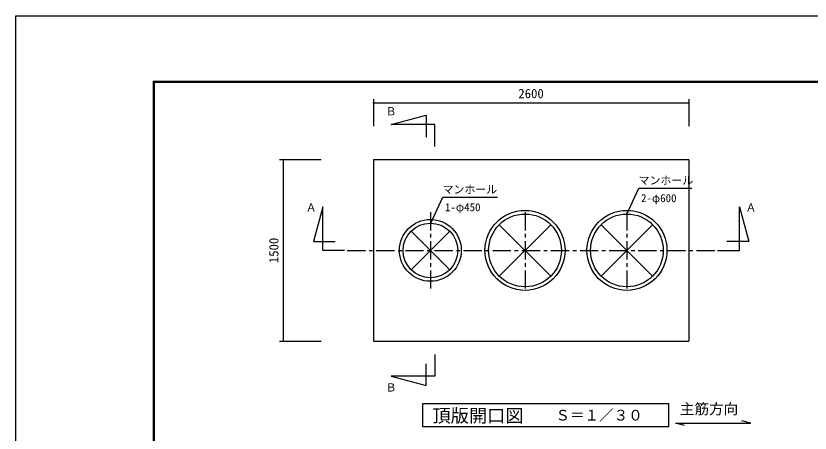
# Model space of a CAD drawing. Units: millimetres, scale not verified. Extents: x -8910 to 8910, y -6308 to 6308.
# Drawn here: x -8910 to -2363, y 2866 to 6308 of the extents above; entities that cross this region are included whole.
import ezdxf
from ezdxf.enums import TextEntityAlignment as Align

# ---------------------------------------------------------------- set-up
doc = ezdxf.new("R2010")
doc.units = ezdxf.units.MM
doc.header["$LTSCALE"] = 30
doc.linetypes.add('CHAIN1', pattern=[8, 5, -1, 1, -1])
for name, color, linetype, lineweight in [('0-1_機器', 2, 'Continuous', 25), ('0-3_空気管', 3, 'Continuous', 25), ('0-9_製作', 5, 'Continuous', 25), ('1-0_図面枠', 7, 'Continuous', 25), ('1-1_Axis_waku', 7, 'Continuous', 25)]:
    doc.layers.add(name, color=color, linetype=linetype, lineweight=lineweight)
doc.styles.add('ＭＳ ゴシック', font='')
doc.styles.get('ＭＳ ゴシック').set_extended_font_data('MS Gothic')

msp = doc.modelspace()

# ---------------------------------------------------------------- linework, layer by layer
at = {"layer": '0-1_機器'}
for p, q in [((-5962.99, 5122.96), (-3362.99, 5122.96)), ((-5962.99, 5122.96), (-5962.99, 3622.96)), ((-3362.99, 5122.96), (-3362.99, 3622.96)), ((-5962.99, 3622.96), (-3362.99, 3622.96))]:
    msp.add_line(p, q, dxfattribs=at)
at = {"layer": '0-1_機器', "color": 3}
msp.add_line((-3397.22, 2927.57), (-3469.66, 2946.99), dxfattribs=at)
msp.add_lwpolyline([(-3527.66, 2921.58), (-3527.66, 3107.89), (-5556.99, 3107.89), (-5556.99, 2921.58)], close=True, dxfattribs=at)
msp.add_lwpolyline([(-3469.66, 2946.99), (-2852.21, 2946.99), (-2924.66, 2966.4)], dxfattribs=at)
at = {"layer": '0-3_空気管'}
for p, q in [((-5529.06, 5488.29), (-5529.06, 5308.29)), ((-5457.06, 5231.12), (-5457.06, 5411.12)), ((-4925.13, 4160.83), (-4500.86, 4585.09)), ((-4925.13, 4585.09), (-4500.86, 4160.83)), ((-4085.13, 4585.09), (-3660.86, 4160.83)), ((-4085.12, 4160.83), (-3660.86, 4585.09)), ((-5652.09, 4532.06), (-5333.89, 4213.86)), ((-5652.09, 4213.86), (-5333.89, 4532.06)), ((-5457.06, 3514.8), (-5457.06, 3334.8)), ((-5529.06, 3257.63), (-5529.06, 3437.63))]:
    msp.add_line(p, q, dxfattribs=at)
at = {"layer": '0-3_空気管', "color": 4}
for p, q in [((-3872.99, 4672.96), (-3773.59, 4887.63)), ((-3773.59, 4887.63), (-3338.72, 4887.63)), ((-5489.01, 4597.92), (-5389.61, 4812.59)), ((-5389.61, 4812.59), (-4938.52, 4812.59))]:
    msp.add_line(p, q, dxfattribs=at)
at = {"layer": '0-3_空気管', "linetype": 'CHAIN1'}
for p, q in [((-5492.99, 4688.33), (-5492.99, 4055.25)), ((-4712.99, 4688.33), (-4712.99, 4055.25)), ((-3872.99, 4688.33), (-3872.99, 4055.25)), ((-6178.94, 4372.96), (-3109.43, 4372.96))]:
    msp.add_line(p, q, dxfattribs=at)
at = {"layer": '0-3_空気管'}
for points in [[(-5457.06, 5411.12), (-5817.06, 5411.12), (-5529.06, 5488.29)], [(-6200.41, 4373.09), (-6380.41, 4373.09), (-6380.41, 4733.09), (-6457.58, 4445.09), (-6277.58, 4445.09)], [(-3125.58, 4373.09), (-2945.58, 4373.09), (-2945.58, 4733.09), (-2868.41, 4445.09), (-3048.41, 4445.09)], [(-5457.06, 3334.8), (-5817.06, 3334.8), (-5529.06, 3257.63)]]:
    msp.add_lwpolyline(points, dxfattribs=at)
for centre, radius in [((-4712.99, 4372.96), 330), ((-4712.99, 4372.96), 300), ((-3872.99, 4372.96), 330), ((-3872.99, 4372.96), 300), ((-5492.99, 4372.96), 255), ((-5492.99, 4372.96), 225)]:
    msp.add_circle(centre, radius, dxfattribs=at)
at = {"layer": '0-9_製作', "color": 2}
for p, q in [((-5962.99, 5620.4), (-5962.99, 5397.77)), ((-5962.99, 5590.4), (-3362.99, 5590.4)), ((-3362.99, 5620.4), (-3362.99, 5397.77)), ((-6737.4, 5122.96), (-6392.18, 5122.96)), ((-6707.4, 5122.96), (-6707.4, 3622.96)), ((-6737.4, 3622.96), (-6392.18, 3622.96))]:
    msp.add_line(p, q, dxfattribs=at)
at = {"layer": '0-9_製作'}
for points in [[(-5962.99, 5596.4), (-5968.99, 5590.4), (-5963.74, 5596.36)], [(-5962.99, 5596.4), (-5962.99, 5590.4), (-5968.99, 5590.4)], [(-5963.74, 5596.36), (-5968.99, 5590.4), (-5968.98, 5590.78)], [(-5962.99, 5590.4), (-5968.95, 5589.65), (-5968.99, 5590.4)], [(-5963.74, 5596.36), (-5968.98, 5590.78), (-5964.48, 5596.22)], [(-5964.48, 5596.22), (-5968.98, 5590.78), (-5968.89, 5591.53)], [(-5962.99, 5590.4), (-5968.8, 5588.91), (-5968.95, 5589.65)], [(-5964.48, 5596.22), (-5968.89, 5591.53), (-5965.2, 5595.98)], [(-5965.2, 5595.98), (-5968.89, 5591.53), (-5968.7, 5592.26)], [(-5962.99, 5590.4), (-5968.57, 5588.2), (-5968.8, 5588.91)], [(-5965.2, 5595.98), (-5968.7, 5592.26), (-5965.88, 5595.66)], [(-5965.88, 5595.66), (-5968.7, 5592.26), (-5968.42, 5592.96)], [(-5962.99, 5590.4), (-5968.25, 5587.51), (-5968.57, 5588.2)], [(-5965.88, 5595.66), (-5968.42, 5592.96), (-5966.52, 5595.26)], [(-5966.52, 5595.26), (-5968.42, 5592.96), (-5968.06, 5593.62)], [(-5962.99, 5590.4), (-5967.85, 5586.88), (-5968.25, 5587.51)], [(-5966.52, 5595.26), (-5968.06, 5593.62), (-5967.1, 5594.78)], [(-5967.1, 5594.78), (-5968.06, 5593.62), (-5967.62, 5594.23)], [(-5962.99, 5590.4), (-5967.37, 5586.3), (-5967.85, 5586.88)], [(-5962.99, 5590.4), (-5966.82, 5585.78), (-5967.37, 5586.3)], [(-5962.99, 5584.4), (-5966.82, 5585.78), (-5962.99, 5590.4)], [(-5962.99, 5584.4), (-5966.21, 5585.34), (-5966.82, 5585.78)], [(-5962.99, 5584.4), (-5965.55, 5584.98), (-5966.21, 5585.34)], [(-5962.99, 5584.4), (-5964.85, 5584.7), (-5965.55, 5584.98)], [(-5962.99, 5584.4), (-5964.12, 5584.51), (-5964.85, 5584.7)], [(-5962.99, 5584.4), (-5963.37, 5584.42), (-5964.12, 5584.51)], [(-5962.62, 5596.39), (-5962.99, 5590.4), (-5962.99, 5596.4)], [(-5961.87, 5596.3), (-5962.99, 5590.4), (-5962.62, 5596.39)], [(-5961.14, 5596.11), (-5962.99, 5590.4), (-5961.87, 5596.3)], [(-5960.44, 5595.83), (-5962.99, 5590.4), (-5961.14, 5596.11)], [(-5959.78, 5595.47), (-5962.99, 5590.4), (-5960.44, 5595.83)], [(-5959.17, 5595.03), (-5962.99, 5590.4), (-5959.78, 5595.47)], [(-5958.62, 5594.51), (-5962.99, 5590.4), (-5959.17, 5595.03)], [(-5958.62, 5594.51), (-5956.99, 5590.4), (-5962.99, 5590.4)], [(-5956.99, 5590.4), (-5962.99, 5584.4), (-5962.99, 5590.4)], [(-5956.99, 5590.4), (-5962.24, 5584.45), (-5962.99, 5584.4)], [(-5957, 5590.03), (-5962.24, 5584.45), (-5956.99, 5590.4)], [(-5957, 5590.03), (-5961.5, 5584.59), (-5962.24, 5584.45)], [(-5957.1, 5589.28), (-5961.5, 5584.59), (-5957, 5590.03)], [(-5957.1, 5589.28), (-5960.78, 5584.83), (-5961.5, 5584.59)], [(-5957.29, 5588.55), (-5960.78, 5584.83), (-5957.1, 5589.28)], [(-5957.29, 5588.55), (-5960.1, 5585.15), (-5960.78, 5584.83)], [(-5957.56, 5587.85), (-5960.1, 5585.15), (-5957.29, 5588.55)], [(-5957.56, 5587.85), (-5959.47, 5585.55), (-5960.1, 5585.15)], [(-5957.93, 5587.19), (-5959.47, 5585.55), (-5957.56, 5587.85)], [(-5957.93, 5587.19), (-5958.89, 5586.03), (-5959.47, 5585.55)], [(-5958.37, 5586.58), (-5958.89, 5586.03), (-5957.93, 5587.19)], [(-5958.14, 5593.93), (-5956.99, 5590.4), (-5958.62, 5594.51)], [(-5957.73, 5593.29), (-5956.99, 5590.4), (-5958.14, 5593.93)], [(-5957.41, 5592.61), (-5956.99, 5590.4), (-5957.73, 5593.29)], [(-5957.18, 5591.9), (-5956.99, 5590.4), (-5957.41, 5592.61)], [(-5957.04, 5591.16), (-5956.99, 5590.4), (-5957.18, 5591.9)], [(-3362.99, 5590.4), (-3368.99, 5590.4), (-3368.98, 5590.78)], [(-3362.99, 5590.4), (-3368.95, 5589.65), (-3368.99, 5590.4)], [(-3362.99, 5590.4), (-3368.98, 5590.78), (-3368.89, 5591.53)], [(-3362.99, 5590.4), (-3368.81, 5588.91), (-3368.95, 5589.65)], [(-3362.99, 5590.4), (-3368.89, 5591.53), (-3368.7, 5592.26)], [(-3362.99, 5590.4), (-3368.57, 5588.2), (-3368.81, 5588.91)], [(-3362.99, 5590.4), (-3368.7, 5592.26), (-3368.42, 5592.96)], [(-3362.99, 5590.4), (-3368.25, 5587.51), (-3368.57, 5588.2)], [(-3362.99, 5596.4), (-3368.42, 5592.96), (-3368.06, 5593.62)], [(-3362.99, 5590.4), (-3368.42, 5592.96), (-3362.99, 5596.4)], [(-3362.99, 5590.4), (-3367.85, 5586.88), (-3368.25, 5587.51)], [(-3362.99, 5596.4), (-3368.06, 5593.62), (-3363.75, 5596.36)], [(-3363.75, 5596.36), (-3368.06, 5593.62), (-3367.62, 5594.23)], [(-3362.99, 5584.4), (-3367.85, 5586.88), (-3362.99, 5590.4)], [(-3362.99, 5584.4), (-3367.37, 5586.3), (-3367.85, 5586.88)], [(-3363.75, 5596.36), (-3367.62, 5594.23), (-3364.49, 5596.22)], [(-3364.49, 5596.22), (-3367.62, 5594.23), (-3367.1, 5594.78)], [(-3362.99, 5584.4), (-3366.82, 5585.78), (-3367.37, 5586.3)], [(-3364.49, 5596.22), (-3367.1, 5594.78), (-3365.2, 5595.98)], [(-3365.2, 5595.98), (-3367.1, 5594.78), (-3366.52, 5595.26)], [(-3362.99, 5584.4), (-3366.21, 5585.34), (-3366.82, 5585.78)], [(-3365.2, 5595.98), (-3366.52, 5595.26), (-3365.88, 5595.66)], [(-3362.99, 5584.4), (-3365.55, 5584.98), (-3366.21, 5585.34)], [(-3362.99, 5584.4), (-3364.85, 5584.7), (-3365.55, 5584.98)], [(-3362.99, 5584.4), (-3364.12, 5584.51), (-3364.85, 5584.7)], [(-3362.99, 5584.4), (-3363.37, 5584.42), (-3364.12, 5584.51)], [(-3362.62, 5596.39), (-3362.99, 5590.4), (-3362.99, 5596.4)], [(-3361.87, 5596.3), (-3362.99, 5590.4), (-3362.62, 5596.39)], [(-3361.14, 5596.11), (-3362.99, 5590.4), (-3361.87, 5596.3)], [(-3360.44, 5595.83), (-3362.99, 5590.4), (-3361.14, 5596.11)], [(-3359.78, 5595.47), (-3362.99, 5590.4), (-3360.44, 5595.83)], [(-3359.17, 5595.03), (-3362.99, 5590.4), (-3359.78, 5595.47)], [(-3358.62, 5594.51), (-3362.99, 5590.4), (-3359.17, 5595.03)], [(-3358.14, 5593.93), (-3362.99, 5590.4), (-3358.62, 5594.51)], [(-3357.74, 5593.29), (-3362.99, 5590.4), (-3358.14, 5593.93)], [(-3357.74, 5593.29), (-3356.99, 5590.4), (-3362.99, 5590.4)], [(-3356.99, 5590.4), (-3362.99, 5584.4), (-3362.99, 5590.4)], [(-3357.01, 5590.03), (-3362.99, 5584.4), (-3356.99, 5590.4)], [(-3357.1, 5589.28), (-3362.99, 5584.4), (-3357.01, 5590.03)], [(-3357.29, 5588.55), (-3362.99, 5584.4), (-3357.1, 5589.28)], [(-3357.57, 5587.85), (-3362.99, 5584.4), (-3357.29, 5588.55)], [(-3357.93, 5587.19), (-3362.99, 5584.4), (-3357.57, 5587.85)], [(-3357.93, 5587.19), (-3362.24, 5584.45), (-3362.99, 5584.4)], [(-3358.37, 5586.58), (-3362.24, 5584.45), (-3357.93, 5587.19)], [(-3358.37, 5586.58), (-3361.5, 5584.59), (-3362.24, 5584.45)], [(-3358.89, 5586.03), (-3361.5, 5584.59), (-3358.37, 5586.58)], [(-3358.89, 5586.03), (-3360.79, 5584.83), (-3361.5, 5584.59)], [(-3359.47, 5585.55), (-3360.79, 5584.83), (-3358.89, 5586.03)], [(-3359.47, 5585.55), (-3360.1, 5585.15), (-3360.79, 5584.83)], [(-3357.42, 5592.61), (-3356.99, 5590.4), (-3357.74, 5593.29)], [(-3357.18, 5591.9), (-3356.99, 5590.4), (-3357.42, 5592.61)], [(-3357.04, 5591.16), (-3356.99, 5590.4), (-3357.18, 5591.9)], [(-6708.89, 5128.77), (-6713.4, 5122.96), (-6713.39, 5123.33)], [(-6708.89, 5128.77), (-6707.4, 5122.96), (-6713.4, 5122.96)], [(-6707.4, 5122.96), (-6713.35, 5122.2), (-6713.4, 5122.96)], [(-6708.89, 5128.77), (-6713.39, 5123.33), (-6709.61, 5128.54)], [(-6709.61, 5128.54), (-6713.39, 5123.33), (-6713.29, 5124.08)], [(-6707.4, 5122.96), (-6713.21, 5121.46), (-6713.35, 5122.2)], [(-6709.61, 5128.54), (-6713.29, 5124.08), (-6710.29, 5128.21)], [(-6710.29, 5128.21), (-6713.29, 5124.08), (-6713.11, 5124.81)], [(-6707.4, 5122.96), (-6712.98, 5120.75), (-6713.21, 5121.46)], [(-6710.29, 5128.21), (-6713.11, 5124.81), (-6710.93, 5127.81)], [(-6710.93, 5127.81), (-6713.11, 5124.81), (-6712.83, 5125.51)], [(-6707.4, 5122.96), (-6712.66, 5120.07), (-6712.98, 5120.75)], [(-6710.93, 5127.81), (-6712.83, 5125.51), (-6711.51, 5127.33)], [(-6711.51, 5127.33), (-6712.83, 5125.51), (-6712.47, 5126.17)], [(-6707.4, 5122.96), (-6712.25, 5119.43), (-6712.66, 5120.07)], [(-6711.51, 5127.33), (-6712.47, 5126.17), (-6712.02, 5126.78)], [(-6707.4, 5122.96), (-6711.77, 5118.85), (-6712.25, 5119.43)], [(-6707.4, 5122.96), (-6711.23, 5118.33), (-6711.77, 5118.85)], [(-6707.4, 5122.96), (-6710.62, 5117.89), (-6711.23, 5118.33)], [(-6707.4, 5116.96), (-6710.62, 5117.89), (-6707.4, 5122.96)], [(-6707.4, 5116.96), (-6709.96, 5117.53), (-6710.62, 5117.89)], [(-6707.4, 5116.96), (-6709.25, 5117.25), (-6709.96, 5117.53)], [(-6707.4, 5116.96), (-6708.52, 5117.06), (-6709.25, 5117.25)], [(-6708.15, 5128.91), (-6707.4, 5122.96), (-6708.89, 5128.77)], [(-6707.4, 5116.96), (-6707.78, 5116.97), (-6708.52, 5117.06)], [(-6707.4, 5128.96), (-6707.4, 5122.96), (-6708.15, 5128.91)], [(-6707.02, 5128.94), (-6707.4, 5122.96), (-6707.4, 5128.96)], [(-6706.28, 5128.85), (-6707.4, 5122.96), (-6707.02, 5128.94)], [(-6705.55, 5128.66), (-6707.4, 5122.96), (-6706.28, 5128.85)], [(-6704.85, 5128.39), (-6707.4, 5122.96), (-6705.55, 5128.66)], [(-6704.19, 5128.02), (-6707.4, 5122.96), (-6704.85, 5128.39)], [(-6703.58, 5127.58), (-6707.4, 5122.96), (-6704.19, 5128.02)], [(-6703.58, 5127.58), (-6701.4, 5122.96), (-6707.4, 5122.96)], [(-6701.4, 5122.96), (-6707.4, 5116.96), (-6707.4, 5122.96)], [(-6701.4, 5122.96), (-6706.65, 5117), (-6707.4, 5116.96)], [(-6701.4, 5122.96), (-6705.91, 5117.15), (-6706.65, 5117)], [(-6701.4, 5122.96), (-6705.19, 5117.38), (-6705.91, 5117.15)], [(-6701.41, 5122.58), (-6705.19, 5117.38), (-6701.4, 5122.96)], [(-6701.51, 5121.83), (-6705.19, 5117.38), (-6701.41, 5122.58)], [(-6701.51, 5121.83), (-6704.51, 5117.7), (-6705.19, 5117.38)], [(-6701.69, 5121.1), (-6704.51, 5117.7), (-6701.51, 5121.83)], [(-6701.69, 5121.1), (-6703.87, 5118.1), (-6704.51, 5117.7)], [(-6701.97, 5120.4), (-6703.87, 5118.1), (-6701.69, 5121.1)], [(-6701.97, 5120.4), (-6703.29, 5118.58), (-6703.87, 5118.1)], [(-6703.03, 5127.06), (-6701.4, 5122.96), (-6703.58, 5127.58)], [(-6702.33, 5119.74), (-6703.29, 5118.58), (-6701.97, 5120.4)], [(-6702.33, 5119.74), (-6702.78, 5119.13), (-6703.29, 5118.58)], [(-6702.55, 5126.48), (-6701.4, 5122.96), (-6703.03, 5127.06)], [(-6702.14, 5125.85), (-6701.4, 5122.96), (-6702.55, 5126.48)], [(-6701.82, 5125.17), (-6701.4, 5122.96), (-6702.14, 5125.85)], [(-6701.59, 5124.45), (-6701.4, 5122.96), (-6701.82, 5125.17)], [(-6701.45, 5123.71), (-6701.4, 5122.96), (-6701.59, 5124.45)], [(-6710.29, 3628.21), (-6713.4, 3622.96), (-6710.93, 3627.81)], [(-6710.29, 3628.21), (-6707.4, 3622.96), (-6713.4, 3622.96)], [(-6710.93, 3627.81), (-6713.4, 3622.96), (-6713.39, 3623.33)], [(-6707.4, 3622.96), (-6713.35, 3622.2), (-6713.4, 3622.96)], [(-6710.93, 3627.81), (-6713.39, 3623.33), (-6711.51, 3627.33)], [(-6711.51, 3627.33), (-6713.39, 3623.33), (-6713.29, 3624.08)], [(-6707.4, 3622.96), (-6713.21, 3621.46), (-6713.35, 3622.2)], [(-6711.51, 3627.33), (-6713.29, 3624.08), (-6712.02, 3626.78)], [(-6712.02, 3626.78), (-6713.29, 3624.08), (-6713.11, 3624.81)], [(-6707.4, 3622.96), (-6712.98, 3620.75), (-6713.21, 3621.46)], [(-6712.02, 3626.78), (-6713.11, 3624.81), (-6712.47, 3626.17)], [(-6712.47, 3626.17), (-6713.11, 3624.81), (-6712.83, 3625.51)], [(-6707.4, 3622.96), (-6712.66, 3620.07), (-6712.98, 3620.75)], [(-6707.4, 3622.96), (-6712.25, 3619.43), (-6712.66, 3620.07)], [(-6707.4, 3622.96), (-6711.77, 3618.85), (-6712.25, 3619.43)], [(-6707.4, 3622.96), (-6711.23, 3618.33), (-6711.77, 3618.85)], [(-6707.4, 3622.96), (-6710.62, 3617.89), (-6711.23, 3618.33)], [(-6707.4, 3622.96), (-6709.96, 3617.53), (-6710.62, 3617.89)], [(-6709.61, 3628.54), (-6707.4, 3622.96), (-6710.29, 3628.21)], [(-6707.4, 3616.96), (-6709.96, 3617.53), (-6707.4, 3622.96)], [(-6707.4, 3616.96), (-6709.25, 3617.25), (-6709.96, 3617.53)], [(-6708.89, 3628.77), (-6707.4, 3622.96), (-6709.61, 3628.54)], [(-6707.4, 3616.96), (-6708.52, 3617.06), (-6709.25, 3617.25)], [(-6708.15, 3628.91), (-6707.4, 3622.96), (-6708.89, 3628.77)], [(-6707.4, 3616.96), (-6707.78, 3616.97), (-6708.52, 3617.06)], [(-6707.4, 3628.96), (-6707.4, 3622.96), (-6708.15, 3628.91)], [(-6707.02, 3628.94), (-6707.4, 3622.96), (-6707.4, 3628.96)], [(-6706.28, 3628.85), (-6707.4, 3622.96), (-6707.02, 3628.94)], [(-6705.55, 3628.66), (-6707.4, 3622.96), (-6706.28, 3628.85)], [(-6704.85, 3628.39), (-6707.4, 3622.96), (-6705.55, 3628.66)], [(-6704.19, 3628.02), (-6707.4, 3622.96), (-6704.85, 3628.39)], [(-6704.19, 3628.02), (-6701.4, 3622.96), (-6707.4, 3622.96)], [(-6701.4, 3622.96), (-6707.4, 3616.96), (-6707.4, 3622.96)], [(-6701.4, 3622.96), (-6706.65, 3617), (-6707.4, 3616.96)], [(-6701.4, 3622.96), (-6705.91, 3617.15), (-6706.65, 3617)], [(-6701.4, 3622.96), (-6705.19, 3617.38), (-6705.91, 3617.15)], [(-6701.4, 3622.96), (-6704.51, 3617.7), (-6705.19, 3617.38)], [(-6701.4, 3622.96), (-6703.87, 3618.1), (-6704.51, 3617.7)], [(-6703.58, 3627.58), (-6701.4, 3622.96), (-6704.19, 3628.02)], [(-6701.41, 3622.58), (-6703.87, 3618.1), (-6701.4, 3622.96)], [(-6701.41, 3622.58), (-6703.29, 3618.58), (-6703.87, 3618.1)], [(-6703.03, 3627.06), (-6701.4, 3622.96), (-6703.58, 3627.58)], [(-6701.51, 3621.83), (-6703.29, 3618.58), (-6701.41, 3622.58)], [(-6701.51, 3621.83), (-6702.78, 3619.13), (-6703.29, 3618.58)], [(-6702.55, 3626.48), (-6701.4, 3622.96), (-6703.03, 3627.06)], [(-6701.69, 3621.1), (-6702.78, 3619.13), (-6701.51, 3621.83)], [(-6701.69, 3621.1), (-6702.33, 3619.74), (-6702.78, 3619.13)], [(-6702.14, 3625.85), (-6701.4, 3622.96), (-6702.55, 3626.48)], [(-6701.97, 3620.4), (-6702.33, 3619.74), (-6701.69, 3621.1)], [(-6701.82, 3625.17), (-6701.4, 3622.96), (-6702.14, 3625.85)], [(-6701.59, 3624.45), (-6701.4, 3622.96), (-6701.82, 3625.17)], [(-6701.45, 3623.71), (-6701.4, 3622.96), (-6701.59, 3624.45)]]:
    msp.add_solid(points, dxfattribs=at)
at = {"layer": '1-0_図面枠'}
msp.add_lwpolyline([(-8910, -6307.5), (-8910, 6307.5), (8910, 6307.5), (8910, -6307.5)], close=True, dxfattribs=at)
at = {"layer": '1-1_Axis_waku'}
for p, q in [((-7778.4, 5769.9), (8408.4, 5769.9)), ((-7778.4, 5769.9), (-7778.4, -5814.9)), ((-7777.8, 5769.3), (8407.8, 5769.3)), ((-7777.8, 5769.3), (-7777.8, -5814.3)), ((-7777.2, 5768.7), (8407.2, 5768.7)), ((-7777.2, 5768.7), (-7777.2, -5813.7)), ((-7776.6, 5768.1), (8406.6, 5768.1)), ((-7776.6, 5768.1), (-7776.6, -5813.1)), ((-7776, 5767.5), (8406, 5767.5)), ((-7776, 5767.5), (-7776, -5812.5)), ((-7775.4, 5766.9), (8405.4, 5766.9)), ((-7775.4, 5766.9), (-7775.4, -5811.9)), ((-7774.8, 5766.3), (8404.8, 5766.3)), ((-7774.8, 5766.3), (-7774.8, -5811.3)), ((-7774.2, 5765.7), (8404.2, 5765.7)), ((-7774.2, 5765.7), (-7774.2, -5810.7)), ((-7773.6, 5765.1), (8403.6, 5765.1)), ((-7773.6, 5765.1), (-7773.6, -5810.1)), ((-7773, 5764.5), (8403, 5764.5)), ((-7773, 5764.5), (-7773, -5809.5)), ((-7772.4, 5763.9), (8402.4, 5763.9)), ((-7772.4, 5763.9), (-7772.4, -5808.9)), ((-7771.8, 5763.3), (8401.8, 5763.3)), ((-7771.8, 5763.3), (-7771.8, -5808.3)), ((-7771.2, 5762.7), (8401.2, 5762.7)), ((-7771.2, 5762.7), (-7771.2, -5807.7)), ((-7770.6, 5762.1), (8400.6, 5762.1)), ((-7770.6, 5762.1), (-7770.6, -5807.1)), ((-7770, 5761.5), (8400, 5761.5)), ((-7770, 5761.5), (-7770, -5806.5))]:
    msp.add_line(p, q, dxfattribs=at)

# ---------------------------------------------------------------- texts
at = {"layer": '0-1_機器', "color": 4, "style": 'ＭＳ ゴシック'}
for s, height, p in [('頂版開口図', 110, (-5475.74, 2921.61)), ('主筋方向', 87.98, (-3435.56, 2995)), ('Ｓ＝１／３０', 87.98, (-4462.19, 2943.29))]:
    msp.add_text(s, height=height, dxfattribs=at).set_placement(p, align=Align.BOTTOM_LEFT)
at = {"layer": '0-3_空気管', "color": 4, "style": 'ＭＳ ゴシック'}
for s, p in [('Ｂ', (-5862.33, 5466.97)), ('マンホール', (-3776.61, 4897.34)), ('マンホール', (-5392.62, 4822.31)), ('2-φ600', (-3756.58, 4751.15)), ('Ａ', (-6520.74, 4672.64)), ('1-φ450', (-5372.6, 4676.12)), ('Ａ', (-2895.25, 4672.64)), ('Ｂ', (-5862.33, 3188.95))]:
    msp.add_text(s, height=65.98, dxfattribs=at).set_placement(p, align=Align.BOTTOM_LEFT)
at = {"layer": '0-9_製作', "color": 4, "style": 'ＭＳ ゴシック'}
msp.add_text('2600', height=76.98, dxfattribs=at).set_placement((-4767.99, 5605.4), align=Align.BOTTOM_LEFT)
msp.add_text('1500', height=76.98, rotation=90, dxfattribs=at).set_placement((-6722.4, 4267.96), align=Align.BOTTOM_LEFT)

doc.saveas('drawing.dxf')
